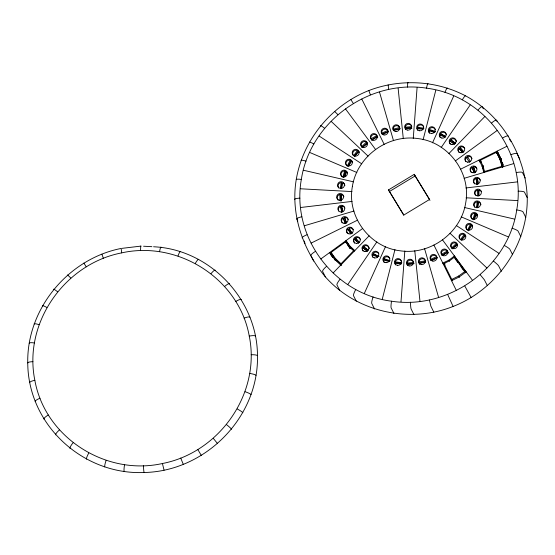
<?xml version="1.0" encoding="UTF-8"?>
<svg xmlns="http://www.w3.org/2000/svg" width="555" height="555" viewBox="0 0 555 555"><rect width="100%" height="100%" fill="white"/><g stroke="black" fill="none" stroke-linecap="round" stroke-linejoin="round"><path stroke-width="0.83" d="M422.952 129.204L417.124 128.698A3.462 3.379 -26.8 0 0 417.755 130.328M153.569 246.767C209.797 249.237 257.381 299.409 257.471 355.651C258.88 417.332 205.419 471.271 144.133 472.513C82.792 475.101 28.076 424.79 27.75 362.956C26.654 308.747 68.251 258.845 121.163 248.446L121.677 252.879C64.644 263.875 23.137 322.857 34.84 380.293C45.128 437.742 106.012 476.135 162.421 463.515C219.461 452.519 260.961 393.537 249.257 336.101C238.976 278.652 178.093 240.259 121.677 252.879M462.343 99.803A5.772 1.02 -61.9 0 1 465.707 95.918C502.386 115.78 525.814 156.302 527.25 197.67C527.958 244.838 496.878 289.446 453.102 306.457C409.604 323.745 356.567 312.132 325.383 276.889C303.079 250.187 290.438 214.591 296.217 179.73A5.772 1.006 9.3 0 1 301.33 179.425C310.085 121.767 369.117 79.212 426.559 88.162C484.244 95.522 526.952 152.479 516.747 209.943C507.991 267.6 448.96 310.155 391.518 301.205C333.832 293.845 291.125 236.888 301.33 179.425M401.001 301.719L404.81 251.02M413.267 138.348L417.076 87.648M405.518 128.524L405.233 126.866A3.462 3.379 -26.8 0 1 411.533 125.846M407.023 263.035L407.058 262.723A3.462 3.379 -26.8 0 1 413.718 262.515L407.023 263.035L407.342 264.381M340.486 188.318L341.11 182.56A3.462 3.379 -26.8 0 0 338.661 187.972M341.013 188.27L341.825 183.337L341.429 182.56M341.616 188.478L342.872 182.81A3.462 3.379 -26.8 0 1 344.884 185.53M476.537 207.591L477.168 201.833A3.462 3.379 -26.8 0 0 474.719 207.244M477.064 207.542L477.876 202.61L477.487 201.833M477.675 207.757L478.93 202.082A3.462 3.379 -26.8 0 1 480.942 204.802M388.972 261.467L383.338 259.962A3.462 3.379 -26.8 0 0 384.164 262.418M434.392 132.305L428.758 130.8A3.462 3.379 -26.8 0 0 429.584 133.256M296.266 179.466C302.947 139.749 331.453 105.318 368.804 90.548C399.982 78.581 435.821 80.308 465.465 95.8M382.298 299.069L394.966 249.625M423.111 139.742L435.779 90.298M417.131 128.378L417.526 129.155L417.409 126.956A3.462 3.379 -26.8 0 1 423.777 127.026M395.41 263.139L395.278 261.509A3.462 3.379 -26.8 0 1 401.64 261.578M342.761 177.378L344.669 171.002A3.462 3.379 -26.8 0 0 341.804 176.663M343.427 177.364L345.37 171.835L344.981 171.058M344.121 176.941L346.355 171.55A3.462 3.379 -26.8 0 1 347.513 172.862M344.794 176.927L346.181 172.98M472.902 219.725L474.809 213.349A3.462 3.379 -26.8 0 0 471.944 219.01M473.575 219.711L475.517 214.181L475.129 213.404M474.268 219.287L476.495 213.897A3.462 3.379 -26.8 0 1 477.661 215.208M475.767 216.901L476.599 214.535L475.517 214.181M377.74 257.166L372.481 254.717A3.462 3.379 -26.8 0 0 372.856 257.284M440.323 135.351L440.885 134.352L440.684 133.325A3.462 3.379 -26.8 0 1 446.47 134.664M364.406 293.248L385.545 246.559M432.532 142.808L453.671 96.119M435.162 132L429.598 130.189L429.348 129.128A3.462 3.379 -26.8 0 1 435.3 129.454M429.598 130.189L429.216 131.264L428.828 130.487M389.742 261.162L384.171 259.351L383.921 258.29A3.462 3.379 -26.8 0 1 389.874 258.616M383.907 259.865L384.171 259.351M347.194 166.167L350.191 160.194A3.462 3.379 -26.8 0 0 346.382 165.3M347.999 166.209L350.885 161.082L350.489 160.305M348.609 165.966L351.752 161.026A3.462 3.379 -26.8 0 1 352.661 162.518M467.476 230.297L470.473 224.324A3.462 3.379 -26.8 0 0 466.665 229.43M468.281 230.339L471.16 225.212L470.772 224.435M468.482 230.831L472.027 225.157A3.462 3.379 -26.8 0 1 472.583 225.843M363.303 248.182L364.031 247.287L363.872 246.295A3.462 3.379 -26.8 0 1 369.318 248.605M454.677 144.113L449.938 140.79A3.462 3.379 -26.8 0 0 450.285 144.161M347.867 284.431L376.845 241.918M441.232 147.45L470.203 104.937M377.962 256.549L373.55 254.197L373.348 253.17A3.462 3.379 -26.8 0 1 378.781 253.697M373.55 254.197L372.988 255.196L372.599 254.426M353.528 155.851L357.517 150.46A3.462 3.379 -26.8 0 0 353.306 155.622M354.451 155.969L358.183 151.397L357.795 150.62M354.416 156.552L358.905 151.55A3.462 3.379 -26.8 0 1 359.328 152.32M460.289 239.815L464.278 234.432A3.462 3.379 -26.8 0 0 459.644 238.816M461.212 239.94L464.944 235.362L464.549 234.592M461.711 239.864L465.659 235.514M358.495 243.145L354.43 239.052A3.462 3.379 -26.8 0 0 354.666 243.18M356.685 241.446L355.034 239.587L355.908 238.83L359.203 242.549M462.905 152.458L458.839 148.365A3.462 3.379 -26.8 0 0 459.082 152.493M341.686 265.075L341.02 263.75L353.639 250.735L349.178 246.677L345.682 241.779L331.002 252.476L332.119 254.689M333.194 272.894L369.117 235.847M448.953 153.52L484.883 116.481M455.142 143.481L451.229 140.401L451.069 139.402A3.462 3.379 -26.8 0 1 456.515 141.719M451.229 140.401L450.5 141.289L450.112 140.519M361.562 146.735L366.425 142.094A3.462 3.379 -26.8 0 0 361.381 146.478L361.95 147.512L367.056 143.079L366.668 142.302M362.311 147.581L367.59 143.405M451.555 247.995L456.425 243.354A3.462 3.379 -26.8 0 0 451.381 247.731M451.943 248.765L457.049 244.332L456.661 243.555M452.304 248.834L457.584 244.665M348.041 228.91L351.017 233.919L347.791 229.104A3.462 3.379 -26.8 0 0 347.298 233.225M348.436 229.68L349.421 229.083L352.009 233.315M469.468 162.192L466.242 157.384A3.462 3.379 -26.8 0 0 465.749 161.498M445.186 263.972L443.639 264.7L442.807 263.042L448.988 260.115L454.441 255.994L455.28 257.652M465.61 272.782L454.365 257.173L449.46 260.885L443.896 263.521L452.013 279.907M452.429 280.761L451.756 279.436L458.701 276.015L464.937 271.45M466.193 271.86L459.256 276.931L451.541 280.726M320.825 258.97L362.609 228.521M455.468 160.846L497.252 130.397M331.876 253.184L330.482 254.204L329.677 252.518L335.227 260.385M463.619 151.862L460.317 148.15L460.192 147.193A3.462 3.379 -26.8 0 1 464.792 148.691M460.317 148.15L459.443 148.906L459.054 148.13M355.908 238.83L355.783 237.88A3.462 3.379 -26.8 0 1 360.382 239.378M376.838 135.6L370.92 138.819A3.462 3.379 -26.8 0 1 376.637 135.358L377.587 136.821A3.462 3.379 -26.8 0 1 377.684 137.73M371.434 139.888L377.227 136.377M371.635 140.075L377.553 136.856M388.486 189.928L414.252 174.326L429.584 199.439L403.825 215.042L388.486 189.928L403.762 215.222M389.326 191.586L415.091 175.984L414.252 174.326M447.337 251.068L441.419 254.287A3.462 3.379 -26.8 0 1 447.136 250.818L448.086 252.282M441.933 255.349L447.725 251.838M442.134 255.536L448.052 252.317A3.462 3.379 -26.8 0 1 448.183 253.191M345.488 223.387L343.025 218.143A3.462 3.379 -26.8 0 0 342.241 222.902M343.698 218.76L344.773 218.337L346.563 222.964M474.386 172.806L471.916 167.554A3.462 3.379 -26.8 0 0 471.133 172.314M472.589 168.179L473.665 167.756L475.455 172.383M311.133 243.097L357.51 220.168M460.567 169.206L506.944 146.27M481.185 162.331L480.179 160.339L496.475 152.285L500.832 161.047L502.684 167.506M479.7 161.817L481.227 161.061M496.447 153.534L497.995 152.771L501.338 159.549L497.12 151.133L497.953 152.792M466.491 157.183L466.887 157.96L467.872 157.356L467.775 156.454A3.462 3.379 -26.8 0 1 472.027 158.723M349.421 229.083L349.324 228.181A3.462 3.379 -26.8 0 1 353.223 229.638M381.701 133.2L387.855 130.453A3.462 3.379 -26.8 0 0 381.625 132.895L382.09 133.97L388.396 131.5M388.41 131.778L382.256 134.525M430.562 259.365L436.709 256.611A3.462 3.379 -26.8 0 0 430.486 259.053L431.082 260.69L437.271 257.943M430.951 260.135L437.25 257.666M341.915 212.038L340.971 207.161L340.277 206.495A3.462 3.379 -26.8 0 0 338.668 211.06M340.971 207.161L342.102 206.932L342.033 206.127A3.462 3.379 -26.8 0 1 344.877 207.986M477.335 184.135L476.391 179.251L475.697 178.585A3.462 3.379 -26.8 0 0 474.587 183.885M476.391 179.251L477.522 179.022L477.453 178.224A3.462 3.379 -26.8 0 1 480.297 180.084M502.58 167.652L501.914 166.327L484.501 171.495L482.94 165.681L483.606 167.006M304.411 225.753L353.972 211.039M464.105 178.328L513.659 163.614M475.364 172.383L473.588 166.902A3.462 3.379 -26.8 0 1 476.731 168.241M346.473 222.964L344.69 217.491A3.462 3.379 -26.8 0 1 348.262 219.6M393.197 129.183L399.725 127.518A3.462 3.379 -26.8 0 0 393.183 128.864L393.627 130.529M393.592 129.953L400.21 128.594M400.037 128.927L393.516 130.591M425.456 260.552A3.462 3.379 -26.8 0 0 418.914 261.898L425.553 260.85M418.935 262.21L419.323 262.987L425.116 261.793M425.768 261.953L419.247 263.618A3.462 3.379 -26.8 0 0 419.74 264.353M340.416 201.042L340.34 195.228L339.632 194.507A3.462 3.379 -26.8 0 0 338.161 200.237M340.34 195.228L341.491 195.194L341.568 201.007M478.237 195.832L478.174 190.851L477.466 190.122A3.462 3.379 -26.8 0 0 475.441 195.173M478.174 190.851L479.319 190.809L479.249 190.067A3.462 3.379 -26.8 0 1 481.365 191.586M300.872 207.466L352.113 201.409M465.964 187.958L517.198 181.901M121.996 248.349L141.088 246.087A5.772 0.534 88.2 0 0 140.602 250.645M405.192 127.185L411.886 126.658M405.587 127.955L411.484 127.768M411.949 128.101L405.254 128.628A3.462 3.379 -26.8 0 0 405.608 129.433M407.412 263.812L414.155 263.597M412.934 263.986L407.079 264.485A3.462 3.379 -26.8 0 0 407.439 265.29M341.825 183.337L342.955 183.497M477.876 202.61L478.459 202.617M300.623 188.79L351.981 191.579M466.096 197.788L517.454 200.577M143.585 246.226L151.904 246.677M341.179 200.237L341.415 194.451A3.462 3.379 -26.8 0 1 343.885 196.775M417.318 127.261L423.971 128.205M417.707 128.032L423.527 128.857M395.181 261.814L401.834 262.758M395.576 262.591L401.397 263.41M401.654 263.875L394.987 263.25A3.462 3.379 -26.8 0 0 395.618 264.881M345.37 171.835L345.938 171.939M303.668 170.295L353.577 181.846M464.493 207.521L514.409 219.072M429.202 129.412L435.571 131.486M383.783 258.575L390.144 260.649M350.885 161.082L351.419 161.283M471.16 225.212L472.166 225.746M309.912 152.535L356.865 172.501M461.212 216.866L508.165 236.832M440.49 133.582L445.637 136.322M440.885 134.352L445.29 136.703M445.075 137.321L439.81 134.872A3.462 3.379 -26.8 0 0 440.191 137.439M373.161 253.427L379.037 256.563M358.183 151.397L358.676 151.688M464.944 235.362L465.437 235.653M319.167 136.058L361.735 163.829M456.335 225.538L498.91 253.309M450.833 139.624L455.405 143.218M451.805 142.316L453.109 143.343M363.636 246.517L368.208 250.111M364.031 247.287L367.944 250.367M367.479 250.999L362.741 247.676A3.462 3.379 -26.8 0 0 363.088 251.054M364.607 249.209L367.223 251.262M367.056 143.079L367.486 143.447M457.049 244.332L457.487 244.706M388.153 84.929L388.666 89.369M354.43 251.11L350.711 247.731L345.987 240.627L349.872 246.073L354.832 250.576M331.002 252.476L335.491 258.561L341.02 263.75M334.665 259.282L340.805 265.04M331.155 121.365L368.048 156.094M450.029 233.273L486.922 268.003M341.408 265.165L336.503 260.552L332.008 254.468M337.794 114.524L334.603 111.409M70.804 278.034L67.613 274.926M459.922 147.373L463.779 151.709M459.998 149.524L462.745 152.618M355.512 238.06L359.363 242.389M480.283 274.843L484.321 279.741L487.387 285.7M213.3 438.36L217.609 443.681M509.573 139.492L511.099 141.553M345.508 108.898L375.603 149.538M442.474 239.836L472.569 280.469M454.15 256.126L466.02 272.158M455.877 259.844L457.889 262.564M460.914 266.643L463.425 270.042M347.187 244.471L350.184 248.668L349.178 246.677M368.881 90.652L370.358 94.808M101.898 254.169L103.369 258.318M353.23 103.279L350.85 99.574M86.24 266.788L83.86 263.084M467.483 156.586L470.46 161.595M415.091 175.984L429.972 200.362M349.026 228.306L352.043 233.253M464.847 286.096L471.139 297.542M197.864 449.606L201.361 455.523M480.179 160.339L483.551 166.909M484.217 172.522L482.919 167.679L479.014 160.083L479.853 161.741M335.491 258.561L336.607 260.774M519.799 159.167L517.01 153.638A5.772 1.235 -21.2 0 0 511.079 154.637M497.301 121.6L496.607 120.22A5.772 1.2 -41.6 0 0 491.695 122.891M525.238 178.065L522.449 172.536A5.772 1.193 -10.9 0 0 516.247 172.591M483.308 108.787L482.26 106.713A5.772 1.131 -51.8 0 0 478.07 110.063M527.25 197.67L524.454 192.134A5.772 1.117 -0.8 0 0 518.155 191.211M501.408 159.757L500.853 158.654L503.163 166.736M525.772 217.38L522.976 211.85A5.772 1.006 9.3 0 0 516.747 209.943M520.847 236.61L518.051 231.081A5.772 0.867 19.4 0 0 512.071 228.209M482.919 167.679L482.08 166.021L483.814 172.48M473.276 166.979L473.665 167.756M512.626 254.766L509.83 249.237A5.772 0.701 29.3 0 0 504.259 245.456M501.359 271.298L498.563 265.762A5.772 0.513 39.2 0 0 493.555 261.162M454.365 257.173L455.371 259.164M458.701 276.015L459.367 277.34M448.988 260.115L449.543 261.218M443.896 263.521L444.895 265.512M453.102 306.457L447.719 294.566M433.837 312.181L430.86 306.173L429.41 299.998M413.912 314.532L411.116 309.003A5.772 0.534 88.2 0 1 410.485 302.239M383.401 259.65L383.789 260.427M341.096 194.423L341.491 195.194M393.946 313.45L391.15 307.921A5.772 0.722 -81.9 0 1 391.518 301.205M344.377 217.567L344.773 218.337M354.645 238.816L355.034 239.587M349.872 246.073L350.711 247.731M345.682 241.779L346.355 243.104M374.535 308.955L371.746 303.425A5.772 0.881 -72 0 1 373.078 296.939M356.282 301.192L353.486 295.662A5.772 1.02 -61.9 0 1 355.734 289.564M339.729 290.397L336.934 284.868A5.772 1.131 -51.8 0 1 340.007 279.304M297.792 221.119L296.745 219.045A5.772 1.193 -10.9 0 1 301.83 216.776M325.383 276.889L322.587 271.36A5.772 1.2 -41.6 0 1 326.382 266.476M313.679 261.093L310.883 255.564A5.772 1.235 -31.4 0 1 315.261 251.464M496.475 152.285L500.832 161.047M361.791 99.04L384.171 144.349M433.906 245.026L456.286 290.327M183.323 464.438L180.729 458.076M472.201 167.402L474.289 172.799M343.309 217.99L345.397 223.387M164.058 470.161L162.421 463.515M502.414 162.726L503.108 165.147M379.509 92.088L393.495 140.686M424.575 248.682L438.561 297.279M304.272 241.009L304.979 243.472M502.379 162.733L503.073 165.161M499.833 159.049L501.914 166.327M477.682 179.834L478.153 182.276M477.133 178.245L478.23 183.941M476.003 178.481L477.106 184.17M342.414 208.555L342.733 210.178M341.707 206.155L342.81 211.844M340.583 206.384L341.686 212.079M398.129 88.252L403.298 138.667M414.779 250.7L419.948 301.122M419.323 262.987L419.358 263.556M478.93 190.039L479.007 195.853M477.779 190.074L477.862 195.887M339.951 194.458L340.028 200.272M159.576 251.679A5.772 0.722 -81.9 0 1 161.054 247.176M211.08 273.573A5.772 1.131 -51.8 0 1 215.271 270.229M224.713 286.408A5.772 1.2 -41.6 0 1 229.617 283.73M235.826 301.414A5.772 1.235 -31.4 0 1 241.321 299.534M244.096 318.154A5.772 1.235 -21.2 0 1 250.021 317.148M249.257 336.101A5.772 1.193 -10.9 0 1 255.46 336.046M178.009 255.945A5.772 0.881 -72 0 1 180.465 251.665M195.36 263.32A5.772 1.02 -61.9 0 1 198.718 259.428M53.641 289.328A5.772 0.513 39.2 0 1 57.533 291.722M249.764 373.453A5.772 1.006 9.3 0 1 255.987 375.367M251.165 354.728A5.772 1.117 -0.8 0 1 257.471 355.651M245.081 391.719A5.772 0.867 19.4 0 1 251.061 394.591M43.901 419.074A5.772 1.235 -31.4 0 1 48.278 414.98M55.604 434.87A5.772 1.2 -41.6 0 1 59.392 429.986M69.944 448.378A5.772 1.131 -51.8 0 1 73.017 442.821M35.201 401.459A5.772 1.235 -21.2 0 1 40.009 398.24M42.374 305.861A5.772 0.701 29.3 0 1 46.828 307.428M34.153 324.016A5.772 0.867 19.4 0 1 39.023 324.675M29.228 343.24A5.772 1.006 9.3 0 1 34.341 342.941M27.75 362.956A5.772 1.117 -0.8 0 1 32.932 361.666M29.762 382.562A5.772 1.193 -10.9 0 1 34.84 380.293M226.572 424.672A5.772 0.513 39.2 0 1 231.574 429.279M237.269 408.966A5.772 0.701 29.3 0 1 242.84 412.747M86.497 459.172A5.772 1.02 -61.9 0 1 88.745 453.074M104.756 466.935A5.772 0.881 -72 0 1 106.088 460.449M124.167 471.431A5.772 0.722 -81.9 0 1 124.528 464.715M144.133 472.513A5.772 0.534 88.2 0 1 143.495 465.749M502.809 137.904A5.772 1.235 -31.4 0 1 508.304 136.017M444.999 92.428A5.772 0.881 -72 0 1 447.448 88.155M426.559 88.162A5.772 0.722 -81.9 0 1 428.044 83.659M302.184 237.942A5.772 1.235 -21.2 0 1 306.998 234.73M407.592 87.135A5.772 0.534 88.2 0 1 408.071 82.577M294.74 199.446A5.772 1.117 -0.8 0 1 299.922 198.156M301.143 160.499A5.772 0.867 19.4 0 1 306.006 161.158M309.364 142.351A5.772 0.701 29.3 0 1 313.818 143.911M320.63 125.819A5.772 0.513 39.2 0 1 324.522 128.212M352.349 186.653C346.792 216.547 369.727 247.169 399.815 250.749C430.049 255.46 461.122 233.058 465.728 202.714C471.285 172.82 448.35 142.198 418.262 138.618C388.028 133.908 356.955 156.309 352.349 186.653M332.979 257.575L330.981 254.877L333.007 257.555M443.438 255.723A3.462 3.379 -26.8 0 0 447.601 251.429A3.462 3.379 -26.8 0 0 441.822 250.09A3.462 3.379 -26.8 0 0 443.438 255.723M356.581 243.423A3.462 3.379 -26.8 0 0 359.938 238.49A3.462 3.379 -26.8 0 0 353.986 238.171A3.462 3.379 -26.8 0 0 356.581 243.423M472.929 172.758A3.462 3.379 -26.8 0 0 476.71 168.13A3.462 3.379 -26.8 0 0 470.813 167.291A3.462 3.379 -26.8 0 0 472.929 172.758M476.509 207.688A3.462 3.379 -26.8 0 0 480.29 203.054A3.462 3.379 -26.8 0 0 474.393 202.221A3.462 3.379 -26.8 0 0 476.509 207.688M386.072 262.661A3.462 3.379 -26.8 0 0 389.43 257.728A3.462 3.379 -26.8 0 0 383.477 257.409A3.462 3.379 -26.8 0 0 386.072 262.661M467.414 162.129A3.462 3.379 -26.8 0 0 471.583 157.835A3.462 3.379 -26.8 0 0 465.798 156.496A3.462 3.379 -26.8 0 0 467.414 162.129M476.495 184.121A3.462 3.379 -26.8 0 0 479.853 179.196A3.462 3.379 -26.8 0 0 473.901 178.87A3.462 3.379 -26.8 0 0 476.495 184.121M477.106 195.804A3.462 3.379 -26.8 0 0 481.268 191.51A3.462 3.379 -26.8 0 0 475.482 190.171A3.462 3.379 -26.8 0 0 477.106 195.804M473.852 219.253A3.462 3.379 -26.8 0 0 477.217 214.32A3.462 3.379 -26.8 0 0 471.264 214.001A3.462 3.379 -26.8 0 0 473.852 219.253M468.33 230.061A3.462 3.379 -26.8 0 0 472.492 225.767A3.462 3.379 -26.8 0 0 466.706 224.428A3.462 3.379 -26.8 0 0 468.33 230.061M461.864 240.031A3.462 3.379 -26.8 0 0 465.638 235.403A3.462 3.379 -26.8 0 0 459.748 234.571A3.462 3.379 -26.8 0 0 461.864 240.031M453.782 248.702A3.462 3.379 -26.8 0 0 457.14 243.777A3.462 3.379 -26.8 0 0 451.187 243.451A3.462 3.379 -26.8 0 0 453.782 248.702M432.914 261.127A3.462 3.379 -26.8 0 0 436.688 256.5A3.462 3.379 -26.8 0 0 430.798 255.668A3.462 3.379 -26.8 0 0 432.914 261.127M421.647 264.596A3.462 3.379 -26.8 0 0 425.005 259.664A3.462 3.379 -26.8 0 0 419.053 259.345A3.462 3.379 -26.8 0 0 421.647 264.596M409.104 265.921A3.462 3.379 -26.8 0 0 413.267 261.627A3.462 3.379 -26.8 0 0 407.481 260.288A3.462 3.379 -26.8 0 0 409.104 265.921M397.415 265.325A3.462 3.379 -26.8 0 0 401.196 260.697A3.462 3.379 -26.8 0 0 395.299 259.865A3.462 3.379 -26.8 0 0 397.415 265.325M374.521 257.915A3.462 3.379 -26.8 0 0 378.69 253.621A3.462 3.379 -26.8 0 0 372.904 252.282A3.462 3.379 -26.8 0 0 374.521 257.915M364.885 251.491A3.462 3.379 -26.8 0 0 368.659 246.864A3.462 3.379 -26.8 0 0 362.769 246.031A3.462 3.379 -26.8 0 0 364.885 251.491M348.963 233.856A3.462 3.379 -26.8 0 0 353.126 229.562A3.462 3.379 -26.8 0 0 347.34 228.223A3.462 3.379 -26.8 0 0 348.963 233.856M344.038 223.339A3.462 3.379 -26.8 0 0 347.812 218.712A3.462 3.379 -26.8 0 0 341.922 217.879A3.462 3.379 -26.8 0 0 344.038 223.339M341.075 212.031A3.462 3.379 -26.8 0 0 344.433 207.105A3.462 3.379 -26.8 0 0 338.481 206.779A3.462 3.379 -26.8 0 0 341.075 212.031M339.272 200.189A3.462 3.379 -26.8 0 0 343.441 195.894A3.462 3.379 -26.8 0 0 337.655 194.555A3.462 3.379 -26.8 0 0 339.272 200.189M340.458 188.409A3.462 3.379 -26.8 0 0 344.232 183.781A3.462 3.379 -26.8 0 0 338.342 182.949A3.462 3.379 -26.8 0 0 340.458 188.409M343.712 176.906A3.462 3.379 -26.8 0 0 347.069 171.974A3.462 3.379 -26.8 0 0 341.117 171.655A3.462 3.379 -26.8 0 0 343.712 176.906M348.047 165.924A3.462 3.379 -26.8 0 0 352.217 161.637A3.462 3.379 -26.8 0 0 346.431 160.291A3.462 3.379 -26.8 0 0 348.047 165.924M355.103 156.066A3.462 3.379 -26.8 0 0 358.884 151.439A3.462 3.379 -26.8 0 0 352.987 150.599A3.462 3.379 -26.8 0 0 355.103 156.066M363.782 147.45A3.462 3.379 -26.8 0 0 367.146 142.524A3.462 3.379 -26.8 0 0 361.194 142.198A3.462 3.379 -26.8 0 0 363.782 147.45M372.939 140.262A3.462 3.379 -26.8 0 0 377.109 135.968A3.462 3.379 -26.8 0 0 371.323 134.629A3.462 3.379 -26.8 0 0 372.939 140.262M384.053 134.969A3.462 3.379 -26.8 0 0 387.834 130.335A3.462 3.379 -26.8 0 0 381.937 129.502A3.462 3.379 -26.8 0 0 384.053 134.969M395.916 131.563A3.462 3.379 -26.8 0 0 399.274 126.637A3.462 3.379 -26.8 0 0 393.322 126.311A3.462 3.379 -26.8 0 0 395.916 131.563M407.28 130.064A3.462 3.379 -26.8 0 0 411.442 125.77A3.462 3.379 -26.8 0 0 405.656 124.431A3.462 3.379 -26.8 0 0 407.28 130.064M419.552 130.772A3.462 3.379 -26.8 0 0 423.326 126.145A3.462 3.379 -26.8 0 0 417.436 125.305A3.462 3.379 -26.8 0 0 419.552 130.772M431.499 133.498A3.462 3.379 -26.8 0 0 434.856 128.566A3.462 3.379 -26.8 0 0 428.904 128.247A3.462 3.379 -26.8 0 0 431.499 133.498M441.856 138.07A3.462 3.379 -26.8 0 0 446.019 133.776A3.462 3.379 -26.8 0 0 440.233 132.437A3.462 3.379 -26.8 0 0 441.856 138.07M452.082 144.605A3.462 3.379 -26.8 0 0 455.856 139.978A3.462 3.379 -26.8 0 0 449.966 139.138A3.462 3.379 -26.8 0 0 452.082 144.605M460.99 152.736A3.462 3.379 -26.8 0 0 464.348 147.81A3.462 3.379 -26.8 0 0 458.395 147.484A3.462 3.379 -26.8 0 0 460.99 152.736"/></g></svg>
